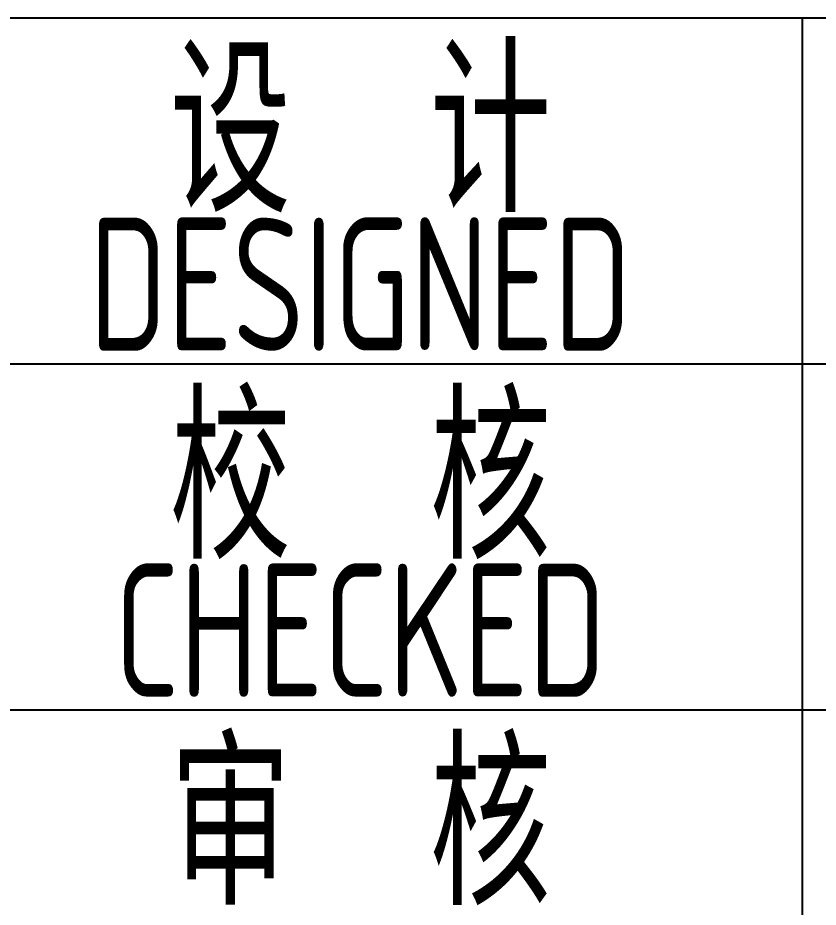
# Model space of a CAD drawing. Extents: x 4532298 to 10139194, y -639876 to -207028.
# Drawn here: x 4768712 to 4770215, y -278919 to -277248 of the extents above; entities that cross this region are included whole.
import ezdxf
from ezdxf.enums import TextEntityAlignment as Align

# ---------------------------------------------------------------- set-up
doc = ezdxf.new("R2010")
doc.units = 0
doc.header["$LTSCALE"] = 1000
doc.header["$MEASUREMENT"] = 0
doc.layers.get('0').update_dxf_attribs({"linetype": 'CONTINUOUS'})
doc.styles.add('AHD', font='sceie.shx', dxfattribs={"width": 0.7, "bigfont": 'sceic.shx'})

msp = doc.modelspace()

# ---------------------------------------------------------------- linework, layer by layer
for p, q in [((4768605.2, -277248.2), (4779605.2, -277248.2)), ((4770185.2, -280498.2), (4770185.2, -277248.2)), ((4770185.2, -280498.2), (4770185.2, -277248.2)), ((4770185.2, -280498.2), (4770185.2, -277248.2)), ((4768605.2, -277898.2), (4774105.2, -277898.2)), ((4768605.2, -278548.2), (4774105.2, -278548.2))]:
    msp.add_line(p, q)

# ---------------------------------------------------------------- texts
at = {"style": 'AHD', "width": 0.8}
for s, height, p in [('设  计', 300, (4769355.2, -277448.2)), ('设  计', 300, (4769355.2, -277448.2)), ('DESIGNED', 250, (4769355.2, -277748.2)), ('DESIGNED', 250, (4769355.2, -277748.2)), ('校  核', 300, (4769355.2, -278098.2)), ('校  核', 300, (4769355.2, -278098.2)), ('CHECKED', 250, (4769355.2, -278398.2)), ('CHECKED', 250, (4769355.2, -278398.2)), ('审  核', 300, (4769355.2, -278748.2)), ('审  核', 300, (4769355.2, -278748.2))]:
    msp.add_text(s, height=height, dxfattribs=at).set_placement(p, align=Align.MIDDLE)

doc.saveas('drawing.dxf')
